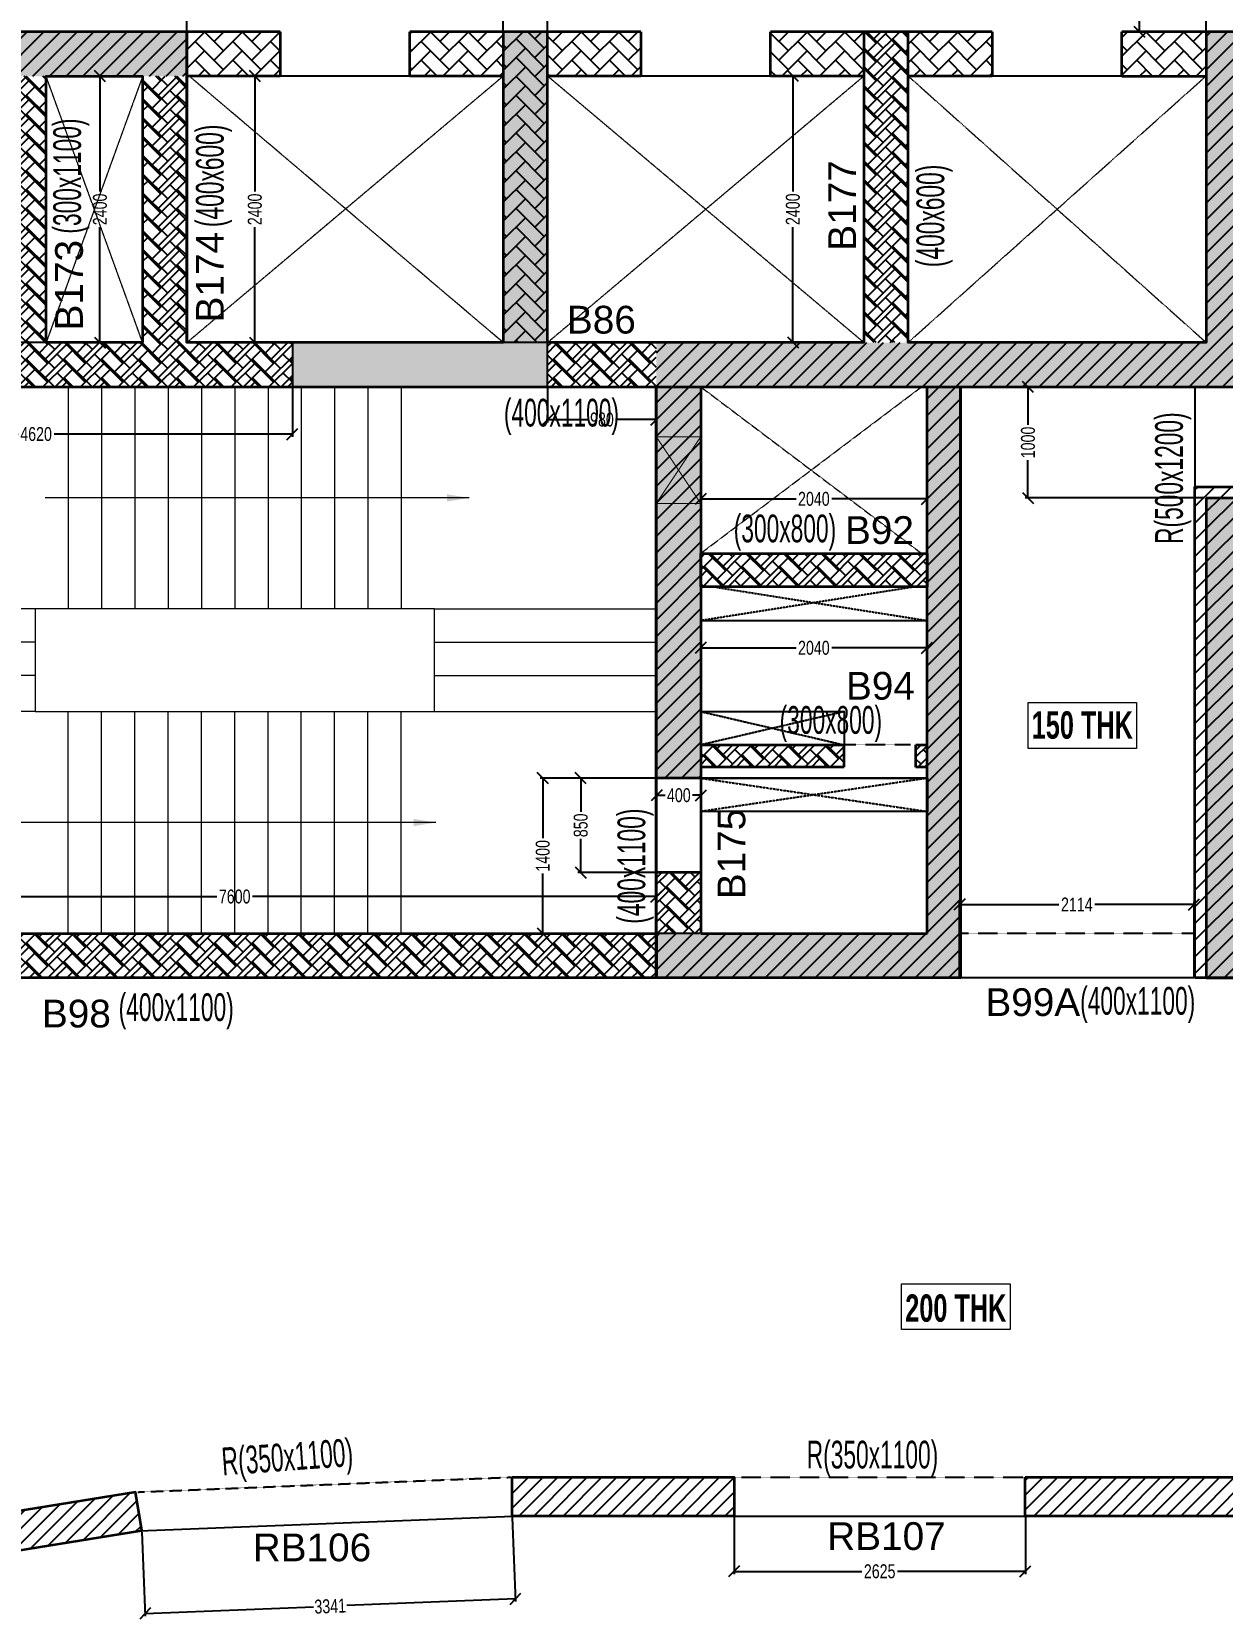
# Model space of a CAD drawing. Header units: millimetres. Extents: x 18542 to 87256, y 14692 to 73451.
# Drawn here: x 62911 to 73641, y 19707 to 34012 of the extents above; entities that cross this region are included whole.
import ezdxf
from ezdxf.enums import TextEntityAlignment as Align

# ---------------------------------------------------------------- set-up
doc = ezdxf.new("R2010")
doc.units = ezdxf.units.MM
doc.linetypes.add('HIDDEN', pattern=[0.375, 0.25, -0.125])
for name, color, linetype, lineweight in [('A-ANNO-DIMS', 8, 'Continuous', 15), ('A-DETL-MISC', 35, 'Continuous', 15), ('A-FLOR-IDEN', 11, 'Continuous', 9), ('A-HIDD-ABVE', 8, 'HIDDEN', 20), ('S-BEAM-IDEN', 2, 'Continuous', 9), ('S-COLS', 5, 'Continuous', 35)]:
    doc.layers.add(name, color=color, linetype=linetype, lineweight=lineweight)
for name, color, linetype in [('Beam Nos', 7, 'Continuous'), ('changes', 7, 'Continuous'), ('CUTOUT', 4, 'Continuous'), ('S-BEAM', 7, 'Continuous'), ('S-COL HATCH', 9, 'Continuous'), ('S-CUTOUT', 1, 'Continuous'), ('S-DIM', 7, 'Continuous')]:
    doc.layers.add(name, color=color, linetype=linetype)
doc.styles.add('Dim.s & Anno.(Misc.)', font='ARIALN.TTF')
doc.styles.add('SC-BBS1', font='SansSerif')
doc.styles.add('sobha.sed', font='swisscl.ttf')
doc.styles.add('Swis721 LtCn BT', font='swisscl.ttf', dxfattribs={"width": 0.9, "height": 233.355162})
doc.styles.add('Swis721 LtCn BT_B', font='', dxfattribs={"width": 0.9, "height": 246.918336})
doc.styles.get('Swis721 LtCn BT_B').set_extended_font_data('Swis721 LtCn BT', bold=True)
doc.dimstyles.new('A-GFC-100', dxfattribs={"dimscale": 100, "dimtxt": 1.75, "dimasz": 1.5, "dimexe": 1.5, "dimexo": 0, "dimgap": 1, "dimtad": 1, "dimdsep": 46, "dimtxsty": 'Dim.s & Anno.(Misc.)', "dimblk": 'ARCHTICK', "dimcen": 0, "dimdle": 1.5, "dimclrd": 256, "dimclre": 8, "dimclrt": 6, "dimazin": 2, "dimtfac": 1, "dimtix": 1, "dimtmove": 2, "dimatfit": 3, "dimfxl": 1, "dimtolj": 1, "dimlwd": -1, "dimlwe": 9, "dimarcsym": 0})
doc.dimstyles.new('S-50', dxfattribs={"dimscale": 50, "dimtxt": 2.5, "dimasz": 2, "dimexe": 0.5, "dimexo": 0.25, "dimgap": 0.25, "dimtad": 0, "dimdec": 0, "dimrnd": 0.0005, "dimzin": 0, "dimdsep": 46, "dimtxsty": 'sobha.sed', "dimblk": 'OBLIQUE', "dimcen": 0.09, "dimclrd": 8, "dimclre": 8, "dimclrt": 6, "dimadec": 0, "dimazin": 0, "dimtfac": 1, "dimtdec": 0, "dimtofl": 0, "dimtmove": 2, "dimatfit": 3, "dimfxl": 0.18, "dimtolj": 1, "dimtzin": 0, "dimlwd": -1, "dimlwe": -1, "dimarcsym": 0})
pattern_1 = [(45, (-31699446.87, 20890861.25), (-75.1300955, 75.1300955), [])]
pattern_2 = [(45, (-31794446.86, 20734809.75), (0, 169.7056275), [360, -120]), (135, (-31794362, 20734894.6), (1e-14, 169.7056275), [360, -120])]
pattern_3 = [(45, (-31802317.5, 20729084.55), (0, 169.7056275), [360, -120]), (135, (-31802232.65, 20729169.4), (1e-14, 169.7056275), [360, -120])]
pattern_4 = [(45, (-31618808, 20746156.34), (0, 169.7056275), [360, -120]), (135, (-31618723.15, 20746241.2), (1e-14, 169.7056275), [360, -120])]
pattern_5 = [(45, (-31199541.81, 20886566.64), (-66.29126074, 66.29126074), [])]

# ---------------------------------------------------------------- blocks, each defined once
blk = doc.blocks.new('A$Cd226b1b4')
at = {"layer": 'S-COL HATCH', "transparency": 33554687}
h = blk.add_hatch(dxfattribs=at)
h.set_pattern_fill('ANSI31', color=256, scale=850)
h.set_pattern_definition(pattern_1)
h.paths.add_polyline_path([(36195, 8525), (32425, 8525), (32425, 8125), (36195, 8125)])
at = {"layer": 'S-COL HATCH'}
h = blk.add_hatch(dxfattribs=at)
h.set_pattern_fill('AR-HBONE', color=256, scale=30)
h.set_pattern_definition(pattern_2)
h.paths.add_polyline_path([(39445, 8525), (39045, 8525), (39045, 5725), (39445, 5725)])
at = {"layer": 'S-COL HATCH', "transparency": 33554687}
h = blk.add_hatch(dxfattribs=at)
h.set_pattern_fill('ANSI31', color=256, scale=850)
h.set_pattern_definition(pattern_1)
h.paths.add_polyline_path([(40425, 5325), (40425, 5725), (45379, 5725), (45379, 8525), (45779, 8525), (45779, 5325)])
at = {"layer": 'S-COL HATCH'}
h = blk.add_hatch(dxfattribs=at)
h.set_pattern_fill('AR-HBONE', color=256, scale=30)
h.set_pattern_definition(pattern_2)
h.paths.add_polyline_path([(42695, 5725), (42295, 5725), (42295, 8525), (42695, 8525)])
h = blk.add_hatch(dxfattribs=at)
h.set_pattern_fill('AR-HBONE', color=256, scale=30)
h.set_pattern_definition(pattern_2)
h.paths.add_polyline_path([(34925, 8125), (34625, 8125), (34625, 7025), (32825, 7025), (32825, 7350), (32525, 7350), (32525, 6648), (32825, 6648), (32825, 6725), (34625, 6725), (34625, 5625), (32825, 5625), (32825, 5703), (32525, 5703), (32525, 5325), (37145, 5325), (37145, 5725), (34925, 5725)])
h = blk.add_hatch(dxfattribs=at)
h.set_pattern_fill('AR-HBONE', color=256, scale=30)
h.set_pattern_definition(pattern_2)
h.paths.add_polyline_path([(36195, 5725), (35795, 5725), (35795, 8125), (36195, 8125)])
at = {"layer": 'S-COL HATCH', "transparency": 33554687}
h = blk.add_hatch(dxfattribs=at)
h.set_pattern_fill('ANSI31', color=256, scale=850)
h.set_pattern_definition(pattern_1)
edge = h.paths.add_edge_path()
edge.add_line((37145, 5725), (37145, 5325))
at = {"layer": 'S-COL HATCH'}
h = blk.add_hatch(dxfattribs=at)
h.set_pattern_fill('AR-HBONE', color=256, scale=30)
h.set_pattern_definition(pattern_2)
h.paths.add_polyline_path([(39445, 5725), (40425, 5725), (40425, 5325), (39445, 5325)])
at = {"layer": 'S-COL HATCH', "transparency": 33554687}
h = blk.add_hatch(dxfattribs=at)
h.set_pattern_fill('ANSI31', color=256, scale=850)
h.set_pattern_definition(pattern_1)
h.paths.add_polyline_path([(40425, 5325), (40825, 5325), (40825, 5325), (40825, 3825), (40825, 3825), (40825, 3525), (40825, 1800), (40425, 1800)])
h = blk.add_hatch(dxfattribs=at)
h.set_pattern_fill('ANSI31', color=256, scale=850)
h.set_pattern_definition(pattern_1)
h.paths.add_polyline_path([(42865, 5325), (43165, 5325), (43165, 0), (42865, 0), (40425, 0), (40425, 400), (42865, 400), (42865, 2100), (42865, 2100), (42865, 2100)])
at = {"layer": 'S-COL HATCH'}
h = blk.add_hatch(dxfattribs=at)
h.set_pattern_fill('AR-HBONE', color=256, scale=30)
h.set_pattern_definition(pattern_2)
h.paths.add_polyline_path([(40825, 3525), (42865, 3525), (42865, 3825), (40825, 3825)])
h = blk.add_hatch(dxfattribs=at)
h.set_pattern_fill('AR-HBONE', color=256, scale=30)
h.set_pattern_definition(pattern_2)
h.paths.add_polyline_path([(42115, 2100), (42115, 1900), (40825, 1900), (40825, 2100)])
h = blk.add_hatch(dxfattribs=at)
h.set_pattern_fill('AR-HBONE', color=256, scale=30)
h.set_pattern_definition(pattern_2)
h.paths.add_polyline_path([(42765, 2100), (42865, 2100), (42865, 1900), (42765, 1900)])
h = blk.add_hatch(dxfattribs=at)
h.set_pattern_fill('AR-HBONE', color=256, scale=30)
h.set_pattern_definition(pattern_2)
h.paths.add_polyline_path([(40425, 950), (40825, 950), (40825, 400), (40425, 400)])
h = blk.add_hatch(dxfattribs=at)
h.set_pattern_fill('AR-HBONE', color=256, scale=30)
h.set_pattern_definition(pattern_2)
h.paths.add_polyline_path([(40425, 400), (32825, 400), (32825, 0), (40425, 0)])
at = {"layer": 'S-COL HATCH', "transparency": 33554687, "elevation": 0}
for points in [[(37145, 5725), (37145, 5325)], [(39445, 5325), (39445, 5725), (39045, 5725)]]:
    blk.add_lwpolyline(points, dxfattribs=at)
at = {"layer": 'S-COLS'}
for p, q in [((40825, 1800), (40425, 1800)), ((40825, 950), (40425, 950))]:
    blk.add_line(p, q, dxfattribs=at)
at = {"layer": 'S-COLS', "elevation": 0}
for points in [[(36195, 8525), (32425, 8525)], [(34625, 5325), (45779, 5325)], [(45779, 8525), (45379, 8525), (45379, 5725), (42695, 5725), (42695, 8525)], [(39045, 8525), (39045, 5725), (36195, 5725), (36195, 8525)], [(39445, 8525), (39045, 8525)], [(42295, 8525), (42295, 5725), (39445, 5725), (39445, 8525)], [(42695, 8525), (42295, 8525)], [(40825, 0), (40425, 0), (40425, 5325)], [(40825, 5325), (40825, 400)], [(43165, 5325), (43165, 0), (42865, 0)], [(42865, 400), (42865, 5325)], [(40825, 2100), (42115, 2100)], [(42115, 2100), (42115, 1900)], [(42765, 1900), (42765, 2100)], [(42765, 2100), (42865, 2100)], [(42115, 1900), (40825, 1900)], [(42865, 1900), (42765, 1900)], [(32825, 400), (40425, 400), (40425, 0), (30125, 0)], [(40825, 400), (42865, 400)], [(42865, 0), (40825, 0)]]:
    blk.add_lwpolyline(points, dxfattribs=at)
for points in [[(35795, 5725), (34925, 5725), (34925, 8125), (35795, 8125)], [(40825, 3825), (42865, 3825), (42865, 3525), (40825, 3525)]]:
    blk.add_lwpolyline(points, close=True, dxfattribs=at)
blk = doc.blocks.new('A$Cbe320e20')
at = {"layer": 'S-COL HATCH', "transparency": 33554687}
h = blk.add_hatch(color=256, dxfattribs=at)
h.dxf.hatch_style = 1
h.paths.add_polyline_path([(28324, 2800), (24554, 2800), (24554, 2400), (28324, 2400)])
at = {"layer": 'S-COL HATCH'}
h = blk.add_hatch(dxfattribs=at)
h.set_pattern_fill('AR-HBONE', color=256, scale=30)
h.set_pattern_definition(pattern_4)
h.paths.add_polyline_path([(28324, 2400), (28324, 2800), (29164, 2800), (29164, 2400), (28834, 2400)])
h = blk.add_hatch(dxfattribs=at)
h.set_pattern_fill('AR-HBONE', color=256, scale=30)
h.set_pattern_definition(pattern_4)
h.paths.add_polyline_path([(30334, 2400), (30334, 2800), (31174, 2800), (31174, 2400)])
at = {"layer": 'S-COL HATCH', "transparency": 33554687}
h = blk.add_hatch(color=256, dxfattribs=at)
h.dxf.hatch_style = 1
h.paths.add_polyline_path([(31574, 2800), (31174, 2800), (31174, 0), (31574, 0)])
at = {"layer": 'S-COL HATCH'}
h = blk.add_hatch(dxfattribs=at)
h.set_pattern_fill('AR-HBONE', color=256, scale=30)
h.set_pattern_definition(pattern_4)
h.paths.add_polyline_path([(31574, 2400), (31574, 2800), (32414, 2800), (32414, 2400)])
at = {"layer": 'S-COL HATCH', "transparency": 33554687}
h = blk.add_hatch(color=256, dxfattribs=at)
h.dxf.hatch_style = 1
h.paths.add_polyline_path([(32554, -400), (32554, 0), (37509, 0), (37509, 2800), (37909, 2800), (37909, -400)])
at = {"layer": 'S-COL HATCH'}
h = blk.add_hatch(dxfattribs=at)
h.set_pattern_fill('AR-HBONE', color=256, scale=30)
h.set_pattern_definition(pattern_4)
h.paths.add_polyline_path([(33584, 2800), (34424, 2800), (34424, 2400), (33584, 2400)])
h = blk.add_hatch(dxfattribs=at)
h.set_pattern_fill('AR-HBONE', color=256, scale=30)
h.set_pattern_definition(pattern_3)
h.paths.add_polyline_path([(34824, 0), (34424, 0), (34424, 2800), (34824, 2800)])
h = blk.add_hatch(dxfattribs=at)
h.set_pattern_fill('AR-HBONE', color=256, scale=30)
h.set_pattern_definition(pattern_4)
h.paths.add_polyline_path([(34824, 2800), (35581, 2800), (35581, 2400), (34824, 2400)])
h = blk.add_hatch(dxfattribs=at)
h.set_pattern_fill('AR-HBONE', color=256, scale=30)
h.set_pattern_definition(pattern_4)
h.paths.add_polyline_path([(36751, 2400), (36751, 2800), (37509, 2800), (37509, 2400)])
h = blk.add_hatch(dxfattribs=at)
h.set_pattern_fill('AR-HBONE', color=256, scale=30)
h.set_pattern_definition(pattern_3)
h.paths.add_polyline_path([(27054, 2400), (26754, 2400), (26754, 1300), (24954, 1300), (24954, 1625), (24654, 1625), (24654, 922), (24954, 922), (24954, 1000), (26754, 1000), (26754, -100), (24954, -100), (24954, -23), (24654, -23), (24654, -400), (29274, -400), (29274, 0), (27054, 0)])
h = blk.add_hatch(dxfattribs=at)
h.set_pattern_fill('AR-HBONE', color=256, scale=30)
h.set_pattern_definition(pattern_3)
h.paths.add_polyline_path([(28324, 0), (27924, 0), (27924, 2400), (28324, 2400)])
at = {"layer": 'S-COL HATCH', "transparency": 33554687}
h = blk.add_hatch(color=256, dxfattribs=at)
h.dxf.hatch_style = 1
h.paths.add_polyline_path([(31574, 0), (29274, 0), (29274, -400), (31574, -400)])
at = {"layer": 'S-COL HATCH'}
h = blk.add_hatch(dxfattribs=at)
h.set_pattern_fill('AR-HBONE', color=256, scale=30)
h.set_pattern_definition(pattern_3)
h.paths.add_polyline_path([(31574, 0), (32554, 0), (32554, -400), (31574, -400)])
at = {"layer": 'S-COL HATCH', "transparency": 33554687}
h = blk.add_hatch(color=256, dxfattribs=at)
h.dxf.hatch_style = 1
h.paths.add_polyline_path([(32554, -400), (32954, -400), (32954, -400), (32954, -1900), (32954, -1900), (32954, -2200), (32954, -3925), (32554, -3925)])
h = blk.add_hatch(color=256, dxfattribs=at)
h.dxf.hatch_style = 1
h.paths.add_polyline_path([(34994, -400), (35294, -400), (35294, -5725), (34994, -5725), (32554, -5725), (32554, -5325), (34994, -5325), (34994, -3625), (34994, -3625), (34994, -3625)])
h = blk.add_hatch(dxfattribs=at)
h.set_pattern_fill('ANSI31', color=256, scale=850)
h.set_pattern_definition([(45, (-31682274.25, 21473233.52), (-75.1300955, 75.1300955), [])])
h.paths.add_polyline_path([(37409, -1299), (41159, -1299), (41159, -1699), (37809, -1699), (37809, -5724), (37409, -5724)])
h = blk.add_hatch(color=256, dxfattribs=at)
h.dxf.hatch_style = 1
h.paths.add_polyline_path([(37509, -1400), (41159, -1400), (41159, -1700), (37809, -1700), (37809, -5725), (37509, -5725)])
at = {"layer": 'S-COL HATCH'}
h = blk.add_hatch(dxfattribs=at)
h.set_pattern_fill('AR-HBONE', color=256, scale=30)
h.set_pattern_definition(pattern_3)
h.paths.add_polyline_path([(32954, -2200), (34994, -2200), (34994, -1900), (32954, -1900)])
h = blk.add_hatch(dxfattribs=at)
h.set_pattern_fill('AR-HBONE', color=256, scale=30)
h.set_pattern_definition(pattern_3)
h.paths.add_polyline_path([(34244, -3625), (34244, -3825), (32954, -3825), (32954, -3625)])
h = blk.add_hatch(dxfattribs=at)
h.set_pattern_fill('AR-HBONE', color=256, scale=30)
h.set_pattern_definition(pattern_3)
h.paths.add_polyline_path([(34894, -3625), (34994, -3625), (34994, -3825), (34894, -3825)])
h = blk.add_hatch(dxfattribs=at)
h.set_pattern_fill('AR-HBONE', color=256, scale=30)
h.set_pattern_definition(pattern_3)
h.paths.add_polyline_path([(32554, -4775), (32954, -4775), (32954, -5325), (32554, -5325)])
h = blk.add_hatch(dxfattribs=at)
h.set_pattern_fill('AR-HBONE', color=256, scale=30)
h.set_pattern_definition(pattern_3)
h.paths.add_polyline_path([(32554, -5325), (24954, -5325), (24954, -5725), (32554, -5725)])
at = {"layer": 'changes'}
blk.add_lwpolyline([(31574, 0), (29274, 0), (29274, -400), (31574, -400)], close=True, dxfattribs=at)
at = {"layer": 'S-COLS'}
for p, q in [((29164, 2800), (28324, 2800)), ((29164, 2800), (29164, 2400)), ((30334, 2400), (30334, 2800)), ((32414, 2800), (30334, 2800)), ((32414, 2800), (32414, 2400)), ((33584, 2400), (33584, 2800)), ((34424, 2800), (33584, 2800)), ((35581, 2800), (34824, 2800)), ((35581, 2800), (35581, 2400)), ((36751, 2400), (36751, 2800)), ((37509, 2800), (36751, 2800)), ((29164, 2400), (28324, 2400)), ((31174, 2400), (30334, 2400)), ((32414, 2400), (31574, 2400)), ((34424, 2400), (33584, 2400)), ((35581, 2400), (34824, 2400)), ((36751, 2400), (37509, 2400)), ((37509, -1400), (37509, -5725)), ((37509, -1400), (41159, -1400)), ((32954, -3925), (32554, -3925)), ((32954, -4775), (32554, -4775)), ((37809, -5724), (37409, -5724)), ((37809, -5724), (37409, -5724)), ((37509, -5725), (37809, -5725))]:
    blk.add_line(p, q, dxfattribs=at)
for points in [[(28324, 2800), (24554, 2800)], [(26754, -400), (37909, -400)], [(37909, 2800), (37509, 2800), (37509, 0), (34824, 0), (34824, 2800)], [(31174, 2800), (31174, 0), (28324, 0), (28324, 2800)], [(31574, 2800), (31174, 2800)], [(34424, 2800), (34424, 0), (31574, 0), (31574, 2800)], [(34824, 2800), (34424, 2800)], [(32954, -5725), (32554, -5725), (32554, -400)], [(32954, -400), (32954, -5325)], [(35294, -400), (35294, -5725), (34994, -5725)], [(34994, -5325), (34994, -400)], [(37409, -5724), (37409, -1299), (41159, -1299)], [(32954, -3625), (34244, -3625)], [(34244, -3625), (34244, -3825)], [(34894, -3825), (34894, -3625)], [(34894, -3625), (34994, -3625)], [(34244, -3825), (32954, -3825)], [(34994, -3825), (34894, -3825)], [(24954, -5325), (32554, -5325), (32554, -5725), (22254, -5725)], [(32954, -5325), (34994, -5325)], [(34994, -5725), (32954, -5725)]]:
    blk.add_lwpolyline(points, dxfattribs=at)
for points in [[(27924, 0), (27054, 0), (27054, 2400), (27924, 2400)], [(32954, -1900), (34994, -1900), (34994, -2200), (32954, -2200)]]:
    blk.add_lwpolyline(points, close=True, dxfattribs=at)
at = {"layer": 'S-CUTOUT', "const_width": 10, "elevation": 0}
blk.add_lwpolyline([(32954, -849), (32954, -1449), (32554, -1449), (32554, -849)], close=True, dxfattribs=at)
for points in [[(32954, -849), (32554, -1449)], [(32954, -1449), (32554, -849)]]:
    blk.add_lwpolyline(points, dxfattribs=at)
blk = doc.blocks.new('_ARCHTICK')
at = {"color": 0, "linetype": 'ByBlock', "const_width": 0.15}
blk.add_lwpolyline([(-0.5, -0.5), (0.5, 0.5)], dxfattribs=at)
blk = doc.blocks.new('A$Cf6edaa24')
at = {"layer": 'CUTOUT', "color": 8, "linetype": 'HIDDEN'}
for p, q in [((39529, -8405), (37630, -8705)), ((39529, -8405), (37630, -8705)), ((37771, -8405), (39670, -8705)), ((37771, -8405), (39670, -8705)), ((37630, -9525), (38920, -9825)), ((38920, -9525), (37630, -9825)), ((37630, -9525), (38920, -9825)), ((38920, -9525), (37630, -9825)), ((39670, -10125), (37630, -10425)), ((37630, -10125), (39670, -10425)), ((39670, -10125), (37630, -10425)), ((37630, -10125), (39670, -10425))]:
    blk.add_line(p, q, dxfattribs=at)
at = {"layer": 'CUTOUT'}
for points in [[(37630, -8705), (39670, -8705), (39670, -8405), (37630, -8405)], [(37630, -9525), (38920, -9525), (38920, -9825), (37630, -9825)], [(37630, -10125), (39670, -10125), (39670, -10425), (37630, -10425)]]:
    blk.add_lwpolyline(points, close=True, dxfattribs=at)
at = {"layer": 'S-BEAM'}
blk.add_line((39669, -10125), (37630, -10125), dxfattribs=at)
blk = doc.blocks.new('_OBLIQUE')
at = {"color": 0, "linetype": 'ByBlock'}
blk.add_line((-0.5, -0.5), (0.5, 0.5), dxfattribs=at)
blk = doc.blocks.new('*D260')
at = {"layer": 'Defpoints', "color": 0, "transparency": 16777216}
for p in [(67160, 34770), (64310, 34011), (67160, 34011)]:
    blk.add_point(p, dxfattribs=at)
at = {"layer": 'S-DIM', "color": 8, "transparency": 16777216}
for p, q in [((64310, 34023), (64310, 34795)), ((64310, 34770), (65575, 34770)), ((67160, 34770), (65896, 34770)), ((67160, 34023), (67160, 34795))]:
    blk.add_line(p, q, dxfattribs=at)
at = {"layer": 'S-DIM', "color": 8, "transparency": 16777216, "xscale": 100, "yscale": 100, "zscale": 100, "rotation": 180}
blk.add_blockref('_OBLIQUE', (64310, 34770), dxfattribs=at)
at = {"layer": 'S-DIM', "color": 8, "transparency": 16777216, "xscale": 100, "yscale": 100, "zscale": 100}
blk.add_blockref('_OBLIQUE', (67160, 34770), dxfattribs=at)
at = {"layer": 'S-DIM', "color": 6, "transparency": 16777216, "insert": (65735, 34770), "char_height": 125, "attachment_point": 5, "style": 'sobha.sed'}
blk.add_mtext('\\A1;2850', dxfattribs=at)
blk = doc.blocks.new('*D261')
at = {"layer": 'Defpoints', "color": 0, "transparency": 16777216}
for p in [(73495, 34602), (67560, 34012), (73495, 34011)]:
    blk.add_point(p, dxfattribs=at)
at = {"layer": 'S-DIM', "color": 8, "transparency": 16777216}
for p, q in [((67560, 34024), (67560, 34627)), ((73495, 34024), (73495, 34627)), ((67560, 34602), (70366, 34602)), ((73495, 34602), (70689, 34602))]:
    blk.add_line(p, q, dxfattribs=at)
at = {"layer": 'S-DIM', "color": 8, "transparency": 16777216, "xscale": 100, "yscale": 100, "zscale": 100, "rotation": 180}
blk.add_blockref('_OBLIQUE', (67560, 34602), dxfattribs=at)
at = {"layer": 'S-DIM', "color": 8, "transparency": 16777216, "xscale": 100, "yscale": 100, "zscale": 100}
blk.add_blockref('_OBLIQUE', (73495, 34602), dxfattribs=at)
at = {"layer": 'S-DIM', "color": 6, "transparency": 16777216, "insert": (70528, 34602), "char_height": 125, "attachment_point": 5, "style": 'sobha.sed'}
blk.add_mtext('\\A1;5934', dxfattribs=at)
blk = doc.blocks.new('*D323')
at = {"layer": 'Defpoints', "color": 0, "transparency": 16777216}
for p in [(60640, 30811), (65260, 30811), (65260, 30386)]:
    blk.add_point(p, dxfattribs=at)
at = {"layer": 'S-DIM', "color": 8, "transparency": 16777216}
for p, q in [((60640, 30798), (60640, 30361)), ((65260, 30798), (65260, 30361)), ((60640, 30386), (62789, 30386)), ((65260, 30386), (63112, 30386))]:
    blk.add_line(p, q, dxfattribs=at)
at = {"layer": 'S-DIM', "color": 8, "transparency": 16777216, "xscale": 100, "yscale": 100, "zscale": 100, "rotation": 180}
blk.add_blockref('_OBLIQUE', (60640, 30386), dxfattribs=at)
at = {"layer": 'S-DIM', "color": 8, "transparency": 16777216, "xscale": 100, "yscale": 100, "zscale": 100}
blk.add_blockref('_OBLIQUE', (65260, 30386), dxfattribs=at)
at = {"layer": 'S-DIM', "color": 6, "transparency": 16777216, "insert": (62950, 30386), "char_height": 125, "attachment_point": 5, "style": 'sobha.sed'}
blk.add_mtext('\\A1;4620', dxfattribs=at)
blk = doc.blocks.new('*D324')
at = {"layer": 'Defpoints', "color": 0, "transparency": 16777216}
for p in [(67560, 30811), (68540, 30811), (68540, 30517)]:
    blk.add_point(p, dxfattribs=at)
at = {"layer": 'S-DIM', "color": 8, "transparency": 16777216}
for p, q in [((67560, 30798), (67560, 30492)), ((68540, 30799), (68540, 30492)), ((67560, 30517), (67928, 30517)), ((68540, 30517), (68172, 30517))]:
    blk.add_line(p, q, dxfattribs=at)
at = {"layer": 'S-DIM', "color": 8, "transparency": 16777216, "xscale": 100, "yscale": 100, "zscale": 100, "rotation": 180}
blk.add_blockref('_OBLIQUE', (67560, 30517), dxfattribs=at)
at = {"layer": 'S-DIM', "color": 8, "transparency": 16777216, "xscale": 100, "yscale": 100, "zscale": 100}
blk.add_blockref('_OBLIQUE', (68540, 30517), dxfattribs=at)
at = {"layer": 'S-DIM', "color": 6, "transparency": 16777216, "insert": (68050, 30517), "char_height": 125, "attachment_point": 5, "style": 'sobha.sed'}
blk.add_mtext('\\A1;980', dxfattribs=at)
blk = doc.blocks.new('*D331')
at = {"layer": 'Defpoints', "color": 0, "transparency": 16777216}
for p in [(70980, 29802), (68940, 29311), (70980, 29311)]:
    blk.add_point(p, dxfattribs=at)
at = {"layer": 'S-DIM', "color": 8, "transparency": 16777216}
for p, q in [((68940, 29323), (68940, 29827)), ((68940, 29802), (69800, 29802)), ((70980, 29802), (70121, 29802)), ((70980, 29324), (70980, 29827))]:
    blk.add_line(p, q, dxfattribs=at)
at = {"layer": 'S-DIM', "color": 8, "transparency": 16777216, "xscale": 100, "yscale": 100, "zscale": 100, "rotation": 180}
blk.add_blockref('_OBLIQUE', (68940, 29802), dxfattribs=at)
at = {"layer": 'S-DIM', "color": 8, "transparency": 16777216, "xscale": 100, "yscale": 100, "zscale": 100}
blk.add_blockref('_OBLIQUE', (70980, 29802), dxfattribs=at)
at = {"layer": 'S-DIM', "color": 6, "transparency": 16777216, "insert": (69960, 29802), "char_height": 125, "attachment_point": 5, "style": 'sobha.sed'}
blk.add_mtext('\\A1;2040', dxfattribs=at)
blk = doc.blocks.new('*D333')
at = {"layer": 'Defpoints', "color": 0, "transparency": 16777216}
for p in [(70980, 28460), (68940, 27386), (70980, 27386)]:
    blk.add_point(p, dxfattribs=at)
at = {"layer": 'S-DIM', "color": 8, "transparency": 16777216}
for p, q in [((68940, 27399), (68940, 28485)), ((70980, 27398), (70980, 28485)), ((68940, 28460), (69800, 28460)), ((70980, 28460), (70121, 28460))]:
    blk.add_line(p, q, dxfattribs=at)
at = {"layer": 'S-DIM', "color": 8, "transparency": 16777216, "xscale": 100, "yscale": 100, "zscale": 100, "rotation": 180}
blk.add_blockref('_OBLIQUE', (68940, 28460), dxfattribs=at)
at = {"layer": 'S-DIM', "color": 8, "transparency": 16777216, "xscale": 100, "yscale": 100, "zscale": 100}
blk.add_blockref('_OBLIQUE', (70980, 28460), dxfattribs=at)
at = {"layer": 'S-DIM', "color": 6, "transparency": 16777216, "insert": (69960, 28460), "char_height": 125, "attachment_point": 5, "style": 'sobha.sed'}
blk.add_mtext('\\A1;2040', dxfattribs=at)
blk = doc.blocks.new('*D267')
at = {"layer": 'Defpoints', "color": 0, "transparency": 16777216}
for p in [(68540, 26219), (60940, 25486), (68540, 25486)]:
    blk.add_point(p, dxfattribs=at)
at = {"layer": 'S-DIM', "color": 8, "transparency": 16777216}
for p, q in [((60940, 25499), (60940, 26244)), ((60940, 26219), (64580, 26219)), ((68540, 26219), (64901, 26219)), ((68540, 25498), (68540, 26244))]:
    blk.add_line(p, q, dxfattribs=at)
at = {"layer": 'S-DIM', "color": 8, "transparency": 16777216, "xscale": 100, "yscale": 100, "zscale": 100, "rotation": 180}
blk.add_blockref('_OBLIQUE', (60940, 26219), dxfattribs=at)
at = {"layer": 'S-DIM', "color": 8, "transparency": 16777216, "xscale": 100, "yscale": 100, "zscale": 100}
blk.add_blockref('_OBLIQUE', (68540, 26219), dxfattribs=at)
at = {"layer": 'S-DIM', "color": 6, "transparency": 16777216, "insert": (64740, 26219), "char_height": 125, "attachment_point": 5, "style": 'sobha.sed'}
blk.add_mtext('\\A1;7600', dxfattribs=at)
blk = doc.blocks.new('*D374')
at = {"layer": 'Defpoints', "color": 0, "transparency": 16777216}
for p in [(67241, 20638, 0), (63902, 20506, 0), (67270, 19891)]:
    blk.add_point(p, dxfattribs=at)
at = {"layer": 'S-DIM', "color": 8, "transparency": 16777216}
for p, q in [((67241, 20625), (67271, 19866)), ((63903, 20493), (63933, 19734)), ((67270, 19891), (65750, 19831)), ((63932, 19759), (65451, 19819))]:
    blk.add_line(p, q, dxfattribs=at)
at = {"layer": 'S-DIM', "color": 8, "transparency": 16777216, "xscale": 100, "yscale": 100, "zscale": 100}
for p, rotation in [((67270, 19891), 2.256811245983052), ((63932, 19759), 182.256811245983)]:
    blk.add_blockref('_OBLIQUE', p, dxfattribs=dict(at, rotation=rotation))
at = {"layer": 'S-DIM', "color": 6, "transparency": 16777216, "insert": (65601, 19825), "char_height": 125, "attachment_point": 5, "rotation": 2.2568, "style": 'sobha.sed'}
blk.add_mtext('\\A1;3341', dxfattribs=at)
blk = doc.blocks.new('*D375')
at = {"layer": 'Defpoints', "color": 0, "transparency": 16777216}
for p in [(69241, 20638, 0), (71866, 20638, 0), (71866, 20139)]:
    blk.add_point(p, dxfattribs=at)
at = {"layer": 'S-DIM', "color": 8, "transparency": 16777216}
for p, q in [((69241, 20625), (69241, 20114)), ((71866, 20625), (71866, 20114)), ((69241, 20139), (70393, 20139)), ((71866, 20139), (70714, 20139))]:
    blk.add_line(p, q, dxfattribs=at)
at = {"layer": 'S-DIM', "color": 8, "transparency": 16777216, "xscale": 100, "yscale": 100, "zscale": 100, "rotation": 180}
blk.add_blockref('_OBLIQUE', (69241, 20139), dxfattribs=at)
at = {"layer": 'S-DIM', "color": 8, "transparency": 16777216, "xscale": 100, "yscale": 100, "zscale": 100}
blk.add_blockref('_OBLIQUE', (71866, 20139), dxfattribs=at)
at = {"layer": 'S-DIM', "color": 6, "transparency": 16777216, "insert": (70553, 20139), "char_height": 125, "attachment_point": 5, "style": 'sobha.sed'}
blk.add_mtext('\\A1;2625', dxfattribs=at)
blk = doc.blocks.new('*D400')
at = {"layer": 'Defpoints', "color": 0, "transparency": 16777216}
for p in [(63041, 33611), (63040, 31211), (63526, 31211)]:
    blk.add_point(p, dxfattribs=at)
at = {"layer": 'S-DIM', "color": 8, "transparency": 16777216}
for p, q in [((63053, 33611), (63551, 33611)), ((63526, 33611), (63526, 32572)), ((63526, 31211), (63526, 32250)), ((63053, 31211), (63551, 31211))]:
    blk.add_line(p, q, dxfattribs=at)
at = {"layer": 'S-DIM', "color": 8, "transparency": 16777216, "xscale": 100, "yscale": 100, "zscale": 100}
for p, rotation in [((63526, 33611), 90), ((63526, 31211), 270)]:
    blk.add_blockref('_OBLIQUE', p, dxfattribs=dict(at, rotation=rotation))
at = {"layer": 'S-DIM', "color": 6, "transparency": 16777216, "insert": (63526, 32411), "char_height": 125, "attachment_point": 5, "rotation": 90, "style": 'sobha.sed'}
blk.add_mtext('\\A1;2400', dxfattribs=at)
blk = doc.blocks.new('*D401')
at = {"layer": 'Defpoints', "color": 0, "transparency": 16777216}
for p in [(64310, 33611), (64922, 33611), (64310, 31211)]:
    blk.add_point(p, dxfattribs=at)
at = {"layer": 'S-DIM', "color": 8, "transparency": 16777216}
for p, q in [((64323, 33611), (64947, 33611)), ((64922, 33611), (64922, 32572)), ((64922, 31211), (64922, 32250)), ((64323, 31211), (64947, 31211))]:
    blk.add_line(p, q, dxfattribs=at)
at = {"layer": 'S-DIM', "color": 8, "transparency": 16777216, "xscale": 100, "yscale": 100, "zscale": 100}
for p, rotation in [((64922, 33611), 90), ((64922, 31211), 270)]:
    blk.add_blockref('_OBLIQUE', p, dxfattribs=dict(at, rotation=rotation))
at = {"layer": 'S-DIM', "color": 6, "transparency": 16777216, "insert": (64922, 32411), "char_height": 125, "attachment_point": 5, "rotation": 90, "style": 'sobha.sed'}
blk.add_mtext('\\A1;2400', dxfattribs=at)
blk = doc.blocks.new('*D402')
at = {"layer": 'Defpoints', "color": 0, "transparency": 16777216}
for p in [(67859, 27286), (68945, 27286), (68940, 26436)]:
    blk.add_point(p, dxfattribs=at)
at = {"layer": 'S-DIM', "color": 8, "transparency": 16777216}
for p, q in [((68933, 27286), (67834, 27286)), ((67859, 27286), (67859, 26982)), ((67859, 26436), (67859, 26739)), ((68928, 26436), (67834, 26436))]:
    blk.add_line(p, q, dxfattribs=at)
at = {"layer": 'S-DIM', "color": 8, "transparency": 16777216, "xscale": 100, "yscale": 100, "zscale": 100}
for p, rotation in [((67859, 27286), 90), ((67859, 26436), 270)]:
    blk.add_blockref('_OBLIQUE', p, dxfattribs=dict(at, rotation=rotation))
at = {"layer": 'S-DIM', "color": 6, "transparency": 16777216, "insert": (67859, 26861), "char_height": 125, "attachment_point": 5, "rotation": 90, "style": 'sobha.sed'}
blk.add_mtext('\\A1;850', dxfattribs=at)
blk = doc.blocks.new('*D403')
at = {"layer": 'Defpoints', "color": 0, "transparency": 16777216}
for p in [(67517, 27286), (68933, 27286), (68940, 25886)]:
    blk.add_point(p, dxfattribs=at)
at = {"layer": 'S-DIM', "color": 8, "transparency": 16777216}
for p, q in [((68920, 27286), (67492, 27286)), ((67517, 27286), (67517, 26745)), ((67517, 25886), (67517, 26426)), ((68928, 25886), (67492, 25886))]:
    blk.add_line(p, q, dxfattribs=at)
at = {"layer": 'S-DIM', "color": 8, "transparency": 16777216, "xscale": 100, "yscale": 100, "zscale": 100}
for p, rotation in [((67517, 27286), 90), ((67517, 25886), 270)]:
    blk.add_blockref('_OBLIQUE', p, dxfattribs=dict(at, rotation=rotation))
at = {"layer": 'S-DIM', "color": 6, "transparency": 16777216, "insert": (67517, 26586), "char_height": 125, "attachment_point": 5, "rotation": 90, "style": 'sobha.sed'}
blk.add_mtext('\\A1;1400', dxfattribs=at)
blk = doc.blocks.new('*D294')
at = {"layer": 'Defpoints', "color": 0, "transparency": 16777216}
for p in [(68543, 27286), (68943, 27286), (68943, 27132)]:
    blk.add_point(p, dxfattribs=at)
at = {"layer": 'S-DIM', "color": 8, "transparency": 16777216}
for p, q in [((68543, 27274), (68543, 27107)), ((68943, 27273), (68943, 27107)), ((68543, 27132), (68620, 27132)), ((68943, 27132), (68865, 27132))]:
    blk.add_line(p, q, dxfattribs=at)
at = {"layer": 'S-DIM', "color": 8, "transparency": 16777216, "xscale": 100, "yscale": 100, "zscale": 100, "rotation": 180}
blk.add_blockref('_OBLIQUE', (68543, 27132), dxfattribs=at)
at = {"layer": 'S-DIM', "color": 8, "transparency": 16777216, "xscale": 100, "yscale": 100, "zscale": 100}
blk.add_blockref('_OBLIQUE', (68943, 27132), dxfattribs=at)
at = {"layer": 'S-DIM', "color": 6, "transparency": 16777216, "insert": (68743, 27132), "char_height": 125, "attachment_point": 5, "style": 'sobha.sed'}
blk.add_mtext('\\A1;400', dxfattribs=at)
blk = doc.blocks.new('*D295')
at = {"layer": 'Defpoints', "color": 0, "transparency": 16777216}
for p in [(70410, 33612), (69771, 31212), (70410, 31212)]:
    blk.add_point(p, dxfattribs=at)
at = {"layer": 'S-DIM', "color": 8, "transparency": 16777216}
for p, q in [((70398, 33612), (69746, 33612)), ((69771, 33612), (69771, 32572)), ((69771, 31212), (69771, 32251)), ((70398, 31212), (69746, 31212))]:
    blk.add_line(p, q, dxfattribs=at)
at = {"layer": 'S-DIM', "color": 8, "transparency": 16777216, "xscale": 100, "yscale": 100, "zscale": 100}
for p, rotation in [((69771, 33612), 90), ((69771, 31212), 270)]:
    blk.add_blockref('_OBLIQUE', p, dxfattribs=dict(at, rotation=rotation))
at = {"layer": 'S-DIM', "color": 6, "transparency": 16777216, "insert": (69771, 32412), "char_height": 125, "attachment_point": 5, "rotation": 90, "style": 'sobha.sed'}
blk.add_mtext('\\A1;2400', dxfattribs=at)
blk = doc.blocks.new('*D408')
at = {"layer": 'Defpoints', "color": 0, "transparency": 16777216}
for p in [(71890, 30811), (73382, 30811), (73495, 29811)]:
    blk.add_point(p, dxfattribs=at)
at = {"layer": 'S-DIM', "color": 8, "transparency": 16777216}
for p, q in [((73370, 30811), (71865, 30811)), ((71890, 30811), (71890, 30470)), ((71890, 29811), (71890, 30151)), ((73482, 29811), (71865, 29811))]:
    blk.add_line(p, q, dxfattribs=at)
at = {"layer": 'S-DIM', "color": 8, "transparency": 16777216, "xscale": 100, "yscale": 100, "zscale": 100}
for p, rotation in [((71890, 30811), 90), ((71890, 29811), 270)]:
    blk.add_blockref('_OBLIQUE', p, dxfattribs=dict(at, rotation=rotation))
at = {"layer": 'S-DIM', "color": 6, "transparency": 16777216, "insert": (71890, 30311), "char_height": 125, "attachment_point": 5, "rotation": 90, "style": 'sobha.sed'}
blk.add_mtext('\\A1;1000', dxfattribs=at)
blk = doc.blocks.new('*D409')
at = {"layer": 'Defpoints', "color": 0, "transparency": 16777216}
for p in [(72894, 36012), (73895, 36012, 0), (73895, 34012)]:
    blk.add_point(p, dxfattribs=at)
at = {"layer": 'S-DIM', "color": 8, "transparency": 16777216}
for p, q in [((73882, 36012), (72869, 36012)), ((72894, 36012), (72894, 35172)), ((72894, 34012), (72894, 34851)), ((73882, 34012), (72869, 34012))]:
    blk.add_line(p, q, dxfattribs=at)
at = {"layer": 'S-DIM', "color": 8, "transparency": 16777216, "xscale": 100, "yscale": 100, "zscale": 100}
for p, rotation in [((72894, 36012), 90), ((72894, 34012), 270)]:
    blk.add_blockref('_OBLIQUE', p, dxfattribs=dict(at, rotation=rotation))
at = {"layer": 'S-DIM', "color": 6, "transparency": 16777216, "insert": (72894, 35012), "char_height": 125, "attachment_point": 5, "rotation": 90, "style": 'sobha.sed'}
blk.add_mtext('\\A1;2000', dxfattribs=at)
blk = doc.blocks.new('*D435')
at = {"layer": 'Defpoints', "color": 0, "transparency": 16777216}
for p in [(73387, 26148), (71273, 25486), (73387, 25486)]:
    blk.add_point(p, dxfattribs=at)
at = {"layer": 'S-DIM', "color": 8, "transparency": 16777216}
for p, q in [((71273, 25499), (71273, 26173)), ((71273, 26148), (72168, 26148)), ((73387, 26148), (72491, 26148)), ((73387, 25499), (73387, 26173))]:
    blk.add_line(p, q, dxfattribs=at)
at = {"layer": 'S-DIM', "color": 8, "transparency": 16777216, "xscale": 100, "yscale": 100, "zscale": 100, "rotation": 180}
blk.add_blockref('_OBLIQUE', (71273, 26148), dxfattribs=at)
at = {"layer": 'S-DIM', "color": 8, "transparency": 16777216, "xscale": 100, "yscale": 100, "zscale": 100}
blk.add_blockref('_OBLIQUE', (73387, 26148), dxfattribs=at)
at = {"layer": 'S-DIM', "color": 6, "transparency": 16777216, "insert": (72330, 26148), "char_height": 125, "attachment_point": 5, "style": 'sobha.sed'}
blk.add_mtext('\\A1;2114', dxfattribs=at)
blk = doc.blocks.new('A$C40398dd4')
at = {"layer": 'A-ANNO-DIMS', "ltscale": 500, "elevation": 0}
blk.add_lwpolyline([(5810, 1000), (6600, 1000), (6600, 1565)], dxfattribs=at)
at = {"layer": 'A-DETL-MISC'}
for p, q in [((2300, 4925), (2300, 2925)), ((2600, 4925), (2600, 2925)), ((2900, 4925), (2900, 2925)), ((3200, 4925), (3200, 2925)), ((3500, 4925), (3500, 2925)), ((3800, 4925), (3800, 2925)), ((4100, 4925), (4100, 2925)), ((4400, 4925), (4400, 2925)), ((4700, 4925), (4700, 2925)), ((5000, 4925), (5000, 2925)), ((5300, 4925), (5300, 2925)), ((2300, 0), (2300, 2000)), ((2600, 0), (2600, 2000)), ((2900, 0), (2900, 2000)), ((3200, 0), (3200, 2000)), ((3500, 0), (3500, 2000)), ((3800, 0), (3800, 2000)), ((4100, 0), (4100, 2000)), ((4400, 0), (4400, 2000)), ((4700, 0), (4700, 2000)), ((5000, 0), (5000, 2000)), ((5300, 0), (5300, 2000))]:
    blk.add_line(p, q, dxfattribs=at)
for points in [[(2000, 2925), (0, 2925)], [(5600, 2925), (7600, 2925)], [(2000, 2625), (0, 2625)], [(5600, 2625), (7600, 2625)], [(2000, 2325), (0, 2325)], [(5600, 2325), (7600, 2325)]]:
    blk.add_lwpolyline(points, dxfattribs=at)
blk.add_lwpolyline([(5600, 2925), (5600, 2000), (2000, 2000), (2000, 2925)], close=True, dxfattribs=at)
at = {"layer": 'A-DETL-MISC', "elevation": 0}
for points in [[(2000, 2000), (0, 2000)], [(5600, 2000), (7600, 2000)]]:
    blk.add_lwpolyline(points, dxfattribs=at)
at = {"layer": 'A-ANNO-DIMS', "ltscale": 500}
for points in [[(1688, 3925), (5510, 3925)], [(6600, 1565), (6600, 3126)], [(1988, 1000), (5810, 1000)]]:
    blk.add_leader(points, dimstyle='A-GFC-100', override={"dimasz": 2, "dimtad": 0, "dimfxl": 0.18, "dimarcsym": 1}, dxfattribs=at)

msp = doc.modelspace()

# ---------------------------------------------------------------- hatches: boundary and pattern name
at = {"layer": 'S-COL HATCH', "transparency": 33554687}
h = msp.add_hatch(dxfattribs=at)
h.set_pattern_fill('ANSI31', color=256, scale=750)
h.set_pattern_definition(pattern_5)
h.paths.add_polyline_path([(67240.7, 20987.5), (67240.7, 20637.5), (69240.7, 20637.5), (69240.7, 20987.5)])
h = msp.add_hatch(dxfattribs=at)
h.set_pattern_fill('ANSI31', color=256, scale=750)
h.set_pattern_definition(pattern_5)
h.paths.add_polyline_path([(71865.8, 20987.5), (71865.8, 20637.5), (73865.8, 20637.5), (73865.8, 20987.5)])
h = msp.add_hatch(dxfattribs=at)
h.set_pattern_fill('ANSI31', color=256, scale=750)
h.set_pattern_definition(pattern_5)
h.paths.add_polyline_path([(61871.9, 20533.3), (61927.6, 20187.8), (63902.1, 20505.9), (63846.4, 20851.5)])

# ---------------------------------------------------------------- linework, layer by layer
at = {"layer": 'A-FLOR-IDEN', "color": 8, "elevation": 0, "flags": 128}
for points in [[(72868.2, 27966.5), (72868.2, 27554.7), (71890.7, 27554.7), (71890.7, 27966.5)], [(71728.3, 22730.8), (71728.3, 22319), (70750.8, 22319), (70750.8, 22730.8)]]:
    msp.add_lwpolyline(points, close=True, dxfattribs=at)
at = {"layer": 'A-HIDD-ABVE', "linetype": 'HIDDEN'}
for p, q in [((63910.4, 33611.5), (63040.4, 31211.5)), ((63910.4, 31211.5), (63040.4, 33611.5)), ((67160.4, 33611.5), (64310.4, 31211.5)), ((67160.4, 31211.5), (64330.4, 33611.5)), ((70410.4, 33611.5), (67560.4, 31211.5)), ((70410.4, 31211.5), (67560.4, 33611.5)), ((73494.7, 33611.5), (70810.4, 31211.5)), ((73494.7, 31211.5), (70810.4, 33611.5)), ((68940.4, 30811.5), (70930.3, 29311.5)), ((68940.4, 29311.5), (70930.3, 30811.5))]:
    msp.add_line(p, q, dxfattribs=at)
at = {"layer": 'changes'}
msp.add_line((63040.4, 31210.8), (60940.4, 31210.8), dxfattribs=at)
at = {"layer": 'S-BEAM'}
for p, q in [((67160.4, 33611.5), (64330.4, 33611.5)), ((70410.4, 33611.5), (67560.4, 33611.5)), ((73494.7, 33611.5), (70810.4, 33611.5)), ((73394.7, 30811.5), (73394.7, 29911.5)), ((70930.3, 27286.3), (68940.4, 27286.3)), ((73387, 25486.3), (71272.6, 25486.3)), ((63881.2, 20503.9, 0), (67247.6, 20637.7, 0)), ((69240.7, 20637.5, 0), (71865.8, 20637.5, 0))]:
    msp.add_line(p, q, dxfattribs=at)
at = {"layer": 'S-BEAM', "linetype": 'HIDDEN'}
for p, q in [((70830.3, 27586.3), (70180.3, 27586.3)), ((73387, 25886.3), (71272.6, 25886.4)), ((63867.3, 20853.6, 0), (67233.7, 20987.4, 0)), ((69240.7, 20987.5, 0), (71865.8, 20987.5, 0))]:
    msp.add_line(p, q, dxfattribs=at)
at = {"layer": 'S-COLS', "elevation": 0}
for points in [[(67240.7, 20987.5), (69240.7, 20987.5), (69240.7, 20637.5), (67240.7, 20637.5)], [(71865.8, 20987.5), (73865.8, 20987.5), (73865.8, 20637.5), (71865.8, 20637.5)]]:
    msp.add_lwpolyline(points, close=True, dxfattribs=at)
msp.add_lwpolyline([(61871.9, 20533.3), (61927.6, 20187.8), (63902.1, 20505.9), (63846.4, 20851.5), (61871.9, 20533.3)], dxfattribs=at)

# ---------------------------------------------------------------- block references
at = {"layer": 'Beam Nos'}
msp.add_blockref('A$Cf6edaa24', (31313.6, 37410.7), dxfattribs=at)
at = {"layer": 'changes'}
msp.add_blockref('A$Cd226b1b4', (28115.4, 25486.3), dxfattribs=at)
at = {"layer": 'S-BEAM-IDEN', "xscale": -1}
msp.add_blockref('A$C40398dd4', (68540.4, 25886.3), dxfattribs=at)
at = {"layer": 'S-COLS'}
msp.add_blockref('A$Cbe320e20', (35986, 31210.8), dxfattribs=at)

# ---------------------------------------------------------------- texts
at = {"layer": 'A-FLOR-IDEN', "color": 1, "char_height": 246.92, "width": 1155, "attachment_point": 2, "line_spacing_factor": 0.964267, "style": 'Swis721 LtCn BT_B'}
for s, insert in [('150 THK', (72379.4, 27888.5)), ('200 THK', (71239.5, 22634.8))]:
    msp.add_mtext(s, dxfattribs=dict(at, insert=insert))
at = {"layer": 'Beam Nos', "color": 3, "style": 'SC-BBS1'}
for s, p in [('B177', (70415.7, 32446.1)), ('B174', (64716.5, 31799.7)), ('B173', (63446.7, 31727.6)), ('B175', (69417.2, 26602.8))]:
    msp.add_text(s, height=250, rotation=90, dxfattribs=at).set_placement(p, align=Align.BOTTOM_CENTER)
for s, p in [('B86', (68044.9, 31217.1)), ('B92', (70551.4, 29321.3, 0)), ('B94', (70560.4, 27918.2, 0)), ('B99A', (71933.3, 25067.9, 0)), ('B98', (63313.4, 24964.8, 0))]:
    msp.add_text(s, height=250, dxfattribs=at).set_placement(p, align=Align.BOTTOM_CENTER)
at = {"layer": 'Beam Nos', "style": 'SC-BBS1'}
for s, p in [('RB106', (65436.4, 20154.8, 0)), ('RB107', (70614.4, 20256.8, 0))]:
    msp.add_text(s, height=250, dxfattribs=at).set_placement(p, align=Align.BOTTOM_CENTER)
at = {"layer": 'S-BEAM-IDEN', "color": 3, "style": 'Swis721 LtCn BT', "width": 0.8}
for s, p in [('(300x1100)', (63354.5, 32192.6)), ('(400x600)', (64640.6, 32251.7, 0)), ('(400x600)', (71134.9, 31890.6, 0)), ('R(500x1200)', (73285.8, 29396.8)), ('(400x1100)', (68440.2, 25974.8))]:
    msp.add_text(s, height=250, rotation=90, dxfattribs=at).set_placement(p)
for s, p in [('(400x1100)', (67166.7, 30454.4)), ('(300x800)', (69237.8, 29411)), ('(300x800)', (69651.5, 27685.8)), ('(400x1100)', (63694.5, 25097.4))]:
    msp.add_text(s, height=250, dxfattribs=at).set_placement(p)
at = {"layer": 'S-BEAM-IDEN', "style": 'Swis721 LtCn BT', "width": 0.8}
for s, rotation, p in [('(400x1100)', 360, (72360.3, 25154.8, 0)), ('R(350x1100)', 4.13755, (64631.9, 21003.4, 0))]:
    msp.add_text(s, height=250, rotation=rotation, dxfattribs=at).set_placement(p)
msp.add_text('R(350x1100)', height=250, dxfattribs=at).set_placement((69896, 21066, 0))

# ---------------------------------------------------------------- dimensions: what is measured, and where the dimension line sits
at = {"layer": 'S-DIM', "color": 1}
for base, p1, p2, picture, middle in [((72894.4, 36011.5), (73894.7, 34011.5), (73894.7, 36011.5, 0), '*D409', (72894.4, 35011.5)), ((63526.4, 31210.8), (63040.6, 33610.8), (63040.4, 31210.8), '*D400', (63526.4, 32410.8)), ((64921.7, 33610.8), (64310.4, 31210.8), (64310.4, 33610.8), '*D401', (64921.7, 32410.8)), ((69771.1, 31211.5), (70410.4, 33611.5), (70410.4, 31211.5), '*D295', (69771.1, 32411.5)), ((71889.8, 30810.8), (73494.7, 29810.8), (73382.2, 30810.8), '*D408', (71889.8, 30310.8)), ((67517.2, 27285.5), (68940.4, 25885.6), (68932.6, 27285.5), '*D403', (67517.2, 26585.6)), ((67859.4, 27285.5), (68940.4, 26435.6), (68945.1, 27285.5), '*D402', (67859.4, 26860.6))]:
    dim = msp.add_linear_dim(base=base, p1=p1, p2=p2, angle=90, dimstyle='S-50', dxfattribs=at)
    dim.commit()
    dim.dimension.update_dxf_attribs({"geometry": picture, "text_midpoint": middle})
for base, p1, p2, picture, middle in [((67160.4, 34770.5), (64310.4, 34010.8), (67160.4, 34010.8), '*D260', (65735.4, 34770.5)), ((73494.7, 34601.6), (67560.4, 34011.5), (73494.7, 34011.5), '*D261', (70527.5, 34601.6)), ((65260.4, 30385.8), (60640.4, 30810.8), (65260.4, 30810.8), '*D323', (62950.4, 30385.8)), ((68540.4, 30517.3), (67560.4, 30810.8), (68540.4, 30811.5), '*D324', (68050.4, 30517.3)), ((70980.3, 29801.7), (68940.4, 29310.8), (70980.3, 29311.5), '*D331', (69960.3, 29801.7)), ((70980.3, 28460.4), (68940.4, 27386.3), (70980.3, 27385.6), '*D333', (69960.3, 28460.4)), ((68943.0539, 27132.4417), (68542.5979, 27286.4785), (68943.0539, 27285.5377), '*D294', (68742.8259, 27132.4417)), ((68540.4, 26218.8), (60940.4, 25486.3), (68540.4, 25485.6), '*D267', (64740.4, 26218.8)), ((73387, 26148.1), (71272.6, 25486.3), (73387, 25486.3), '*D435', (72329.8, 26148.1))]:
    dim = msp.add_linear_dim(base=base, p1=p1, p2=p2, dimstyle='S-50', dxfattribs=at)
    dim.commit()
    dim.dimension.update_dxf_attribs({"geometry": picture, "text_midpoint": middle})
for p1, p2, distance, picture, middle in [((63902.1, 20505.9, 0), (67240.7, 20637.5, 0), -747.1, '*D374', (65600.8, 19825.2)), ((69240.7, 20637.5, 0), (71865.8, 20637.5, 0), -498.6, '*D375', (70553.2, 20138.9))]:
    dim = msp.add_aligned_dim(p1=p1, p2=p2, distance=distance, dimstyle='S-50', dxfattribs=at)
    dim.commit()
    dim.dimension.update_dxf_attribs({"geometry": picture, "text_midpoint": middle})

doc.saveas('drawing.dxf')
